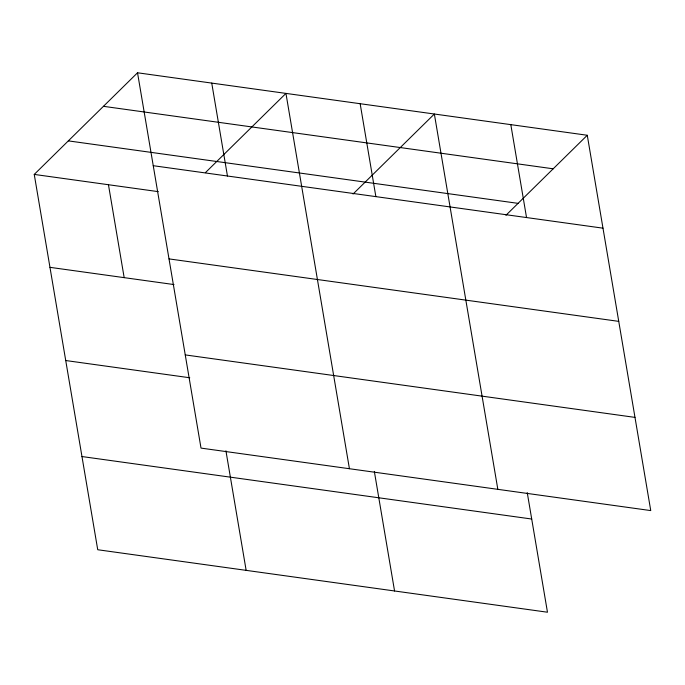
<?xml version="1.0" encoding="UTF-8"?>
<svg xmlns="http://www.w3.org/2000/svg" width="685" height="685" viewBox="0 0 685 685"><rect width="100%" height="100%" fill="white"/><g stroke="black" fill="none" stroke-linecap="round" stroke-linejoin="round"><path stroke-width="1.03" d="M527.245 492.643L547.469 612.219L97.732 549.738L34.25 174.418L137.531 72.781L587.268 135.262L650.75 510.582L201.013 448.101L137.531 72.781M205.389 172.68L285.945 93.4L349.427 468.72M353.04 194.035L434.358 114.018L497.841 489.338M505.95 215.278L587.268 135.262M103.452 106.321L553.189 168.801M68.337 140.879L518.065 203.359M153.252 165.702L602.988 228.173M34.25 174.418L158.278 191.646M169.015 258.896L618.743 321.368M49.962 267.338L173.999 284.566M185.25 354.907L634.986 417.388M65.726 360.533L189.762 377.76M81.969 456.544L531.706 519.024M510.813 124.636L526.534 217.556M360.156 103.709L375.868 196.629M374.335 471.408L394.56 590.975M211.742 83.091L227.454 176.011M225.922 450.79L246.146 570.357M108.453 184.727L124.173 277.648"/></g></svg>
